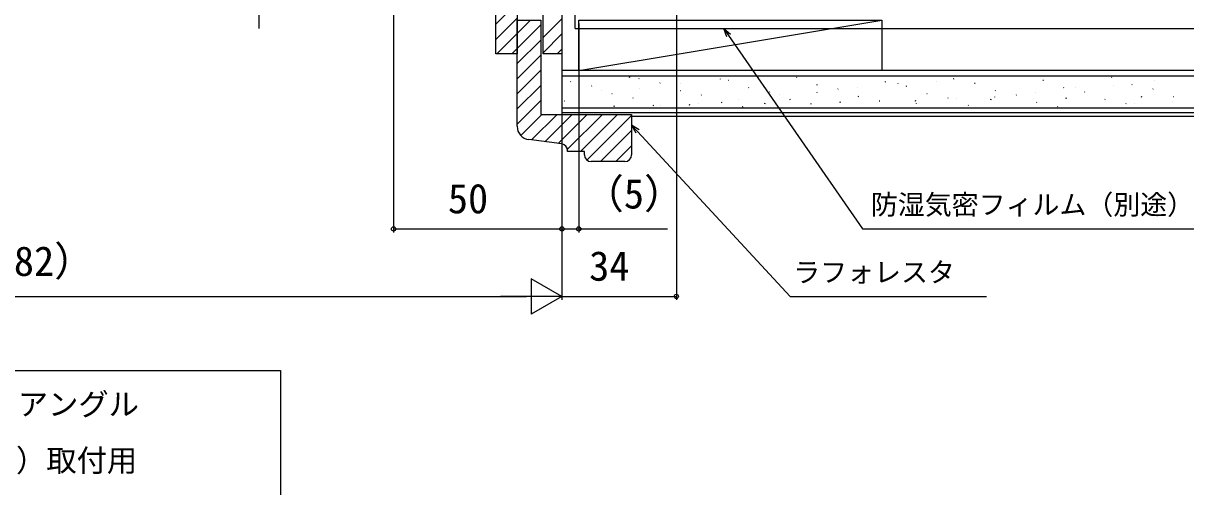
# Model space of a CAD drawing. Units: millimetres, scale not verified. Extents: x -525 to 525, y -783 to 779.
# Drawn here: x 1 to 346.3, y 62.9 to 200.5 of the extents above; entities that cross this region are included whole.
import ezdxf
from ezdxf.enums import TextEntityAlignment as Align

# ---------------------------------------------------------------- set-up
doc = ezdxf.new("R2010")
doc.units = ezdxf.units.MM
doc.header["$LTSCALE"] = 4
for name, color, linetype in [('0-1_USER1', 3, 'Continuous'), ('0-4_YKK_12', 2, 'Continuous'), ('0-7_YKK_D', 6, 'Continuous'), ('0-9_YSS_K', 3, 'Continuous')]:
    doc.layers.add(name, color=color, linetype=linetype)
doc.styles.add('ＭＳ ゴシック', font='')
doc.styles.get('ＭＳ ゴシック').set_extended_font_data('MS Gothic')

msp = doc.modelspace()

# ---------------------------------------------------------------- linework, layer by layer
at = {"layer": '0-4_YKK_12'}
msp.add_lwpolyline([(-54.998, 97.45), (77.375, 97.45), (77.375, -29.112), (-54.998, -29.112)], close=True, dxfattribs=at)
at = {"layer": '0-7_YKK_D'}
for p, q in [((195, 315.454), (195, 118.454)), ((111, 242.454), (111, 138.454)), ((161, 233.954), (161, 118.454)), ((161, 233.954), (161, 138.454)), ((161, 233.954), (161, 118.454)), ((166, 200.454), (166, 138.454)), ((161, 190.454), (161, 138.454)), ((111, 139.454), (161, 139.454)), ((161, 119.454), (151.907, 124.704)), ((151.907, 124.704), (151.907, 114.204)), ((-148.5, 119.454), (150.5, 119.454)), ((161, 119.454), (142.813, 119.454)), ((161, 119.454), (151.907, 114.204)), ((161, 119.454), (195, 119.454))]:
    msp.add_line(p, q, dxfattribs=at)
for points in [[(71, 258.954), (71, 233.454), (71, 198.949)], [(209.97, 196.487), (209.078, 198.972), (211.093, 197.266)], [(209.078, 198.972), (210.531, 196.877), (250.335, 139.454), (372.067, 139.454)], [(183.935, 168.888), (181.7, 170.293), (182.933, 167.959)], [(181.7, 170.293), (183.434, 168.423), (228.836, 119.454), (287.155, 119.454)], [(161, 139.454), (166, 139.454), (192.391, 139.454)]]:
    msp.add_lwpolyline(points, dxfattribs=at)
for centre in [(111, 139.454), (161, 139.454), (161, 139.454), (166, 139.454), (195, 119.454)]:
    msp.add_circle(centre, 0.637, dxfattribs=at)
at = {"layer": '0-9_YSS_K'}
for p, q in [((164.994, 198.968), (164.991, 233.454)), ((141.4, 200.203), (161, 219.803)), ((141.4, 195.712), (147.7, 202.012)), ((147.7, 197.522), (151.632, 201.454)), ((155.4, 196.242), (161, 201.842)), ((166, 186.454), (256, 201.454)), ((141.632, 191.454), (147.7, 197.522)), ((147.7, 193.032), (154.7, 200.032)), ((155.4, 191.752), (161, 197.352)), ((164.994, 198.968), (356.915, 198.986)), ((147.7, 188.542), (154.7, 195.542)), ((146.122, 191.454), (147.7, 193.032)), ((147.7, 184.052), (154.7, 191.052)), ((159.592, 191.454), (161, 192.862)), ((147.7, 179.562), (154.7, 186.562)), ((356.918, 186.454), (161, 186.454)), ((161, 184.954), (356.918, 184.954)), ((161.001, 186.454), (161.001, 173.954)), ((163.528, 183.135), (163.659, 183.207)), ((181.046, 184.408), (181.186, 184.673)), ((183.835, 184.008), (183.967, 184.08)), ((203.421, 184.796), (203.505, 184.954)), ((204.143, 184.881), (204.275, 184.952)), ((208.085, 183.948), (208.105, 183.97)), ((210.372, 183.583), (210.504, 183.655)), ((219.368, 184.502), (219.388, 184.525)), ((230.68, 184.456), (230.812, 184.528)), ((257.062, 183.127), (257.194, 183.198)), ((272.158, 183.231), (272.178, 183.253)), ((277.37, 183.999), (277.501, 184.071)), ((284.241, 184.68), (284.261, 184.702)), ((297.677, 184.872), (297.809, 184.944)), ((303.907, 183.575), (304.038, 183.647)), ((324.214, 184.448), (324.346, 184.52)), ((337.031, 183.408), (337.051, 183.43)), ((147.7, 175.072), (154.7, 182.072)), ((169.757, 181.838), (169.889, 181.91)), ((172.736, 180.608), (172.756, 180.63)), ((175.832, 179.635), (175.963, 179.707)), ((184.019, 181.163), (184.039, 181.185)), ((190.065, 182.71), (190.197, 182.782)), ((196.102, 182.611), (196.122, 182.633)), ((196.139, 180.508), (196.271, 180.58)), ((216.447, 181.381), (216.579, 181.453)), ((222.676, 180.084), (222.808, 180.156)), ((236.755, 182.254), (236.886, 182.326)), ((236.809, 179.891), (236.829, 179.914)), ((242.984, 180.957), (243.116, 181.028)), ((248.892, 181.34), (248.912, 181.362)), ((260.875, 182.676), (260.895, 182.699)), ((263.292, 181.829), (263.423, 181.901)), ((269.366, 179.627), (269.498, 179.699)), ((283.599, 182.702), (283.731, 182.774)), ((289.674, 180.5), (289.805, 180.572)), ((301.682, 180.068), (301.702, 180.091)), ((309.981, 181.373), (310.113, 181.445)), ((313.665, 181.405), (313.685, 181.427)), ((316.211, 180.075), (316.342, 180.147)), ((324.948, 181.96), (324.968, 181.982)), ((330.289, 182.245), (330.42, 182.317)), ((336.518, 180.948), (336.65, 181.02)), ((147.7, 170.582), (154.7, 177.582)), ((161.754, 177.465), (161.885, 177.537)), ((176.526, 175.854), (176.666, 176.119)), ((182.061, 178.338), (182.193, 178.41)), ((188.136, 176.136), (188.267, 176.208)), ((198.901, 176.242), (199.041, 176.507)), ((201.46, 176.551), (201.48, 176.574)), ((202.369, 179.211), (202.501, 179.283)), ((208.443, 177.009), (208.575, 177.081)), ((213.543, 178), (213.563, 178.022)), ((221.277, 176.63), (221.417, 176.896)), ((225.526, 179.337), (225.546, 179.359)), ((228.751, 177.881), (228.883, 177.953)), ((234.98, 176.584), (235.112, 176.656)), ((243.652, 177.019), (243.792, 177.284)), ((249.059, 178.754), (249.19, 178.826)), ((255.288, 177.457), (255.42, 177.529)), ((266.028, 177.407), (266.168, 177.672)), ((266.333, 176.728), (266.353, 176.751)), ((275.596, 178.33), (275.727, 178.402)), ((278.316, 178.065), (278.336, 178.087)), ((281.67, 176.127), (281.802, 176.199)), ((288.403, 177.795), (288.543, 178.061)), ((289.599, 178.62), (289.619, 178.642)), ((295.903, 179.203), (296.035, 179.275)), ((301.978, 177), (302.109, 177.072)), ((310.779, 178.184), (310.919, 178.449)), ((322.285, 177.873), (322.417, 177.945)), ((328.515, 176.576), (328.646, 176.648)), ((331.106, 176.794), (331.126, 176.816)), ((333.154, 178.572), (333.294, 178.837)), ((342.389, 177.348), (342.409, 177.371)), ((342.593, 178.746), (342.724, 178.818)), ((148.805, 167.196), (155.063, 173.454)), ((151.982, 165.883), (159.553, 173.454)), ((155.944, 165.355), (164.043, 173.454)), ((159.906, 164.827), (168.533, 173.454)), ((161, 175.454), (356.92, 175.454)), ((356.921, 173.954), (161, 173.954)), ((162.662, 163.093), (173.023, 173.454)), ((166.513, 162.454), (177.513, 173.454)), ((168.446, 159.896), (181.7, 173.151)), ((181.7, 172.954), (356.921, 172.954)), ((190.177, 175.997), (190.197, 176.019)), ((214.673, 175.711), (214.805, 175.783)), ((308.207, 175.703), (308.339, 175.775)), ((319.123, 175.457), (319.143, 175.479)), ((160.964, 164.685), (151.171, 165.991)), ((172.493, 159.454), (181.7, 168.661)), ((176.984, 159.454), (181.7, 164.17)), ((179.7, 159.454), (169.7, 159.454))]:
    msp.add_line(p, q, dxfattribs=at)
for points in [[(141.4, 191.454), (141.4, 233.454), (161, 233.454), (161, 191.454), (155.4, 191.454), (155.4, 206.454), (147.7, 206.454), (147.7, 191.454)], [(256, 201.454), (256, 186.454), (166, 186.454), (166, 201.454)]]:
    msp.add_lwpolyline(points, close=True, dxfattribs=at)
for points in [[(147.7, 169.956), (147.7, 201.454), (154.7, 201.454), (154.7, 173.454), (181.7, 173.454), (181.7, 161.454)], [(167.7, 161.454), (167.7, 162.454), (162.7, 162.454), (162.7, 162.703)]]:
    msp.add_lwpolyline(points, dxfattribs=at)
for centre, radius, start, end in [((151.7, 169.956), 4, 179.99999, 262.40536), ((160.7, 162.703), 2, 360, 82.40537), ((169.7, 161.454), 2, 180.00001, 269.99999), ((179.7, 161.454), 2, 270.00001, 359.99999)]:
    msp.add_arc(centre, radius, start, end, dxfattribs=at)

# ---------------------------------------------------------------- texts
at = {"layer": '0-1_USER1', "style": 'ＭＳ ゴシック'}
for s, p in [('室内額縁用アングル', (-45.624, 82.16)), ('(別売品）取付用', (-32.636, 65.472))]:
    msp.add_text(s, height=6.598, dxfattribs=at).set_placement(p, align=Align.BOTTOM_LEFT)
at = {"layer": '0-7_YKK_D', "style": 'ＭＳ ゴシック'}
for s, height, p in [('（5）', 8.798, (167.414, 142.886)), ('50', 8.798, (127.136, 141.454)), ('防湿気密フィルム（別途）', 5.865, (252.794, 141.999)), ('W（982）', 8.798, (-25.761, 122.886)), ('34', 8.798, (169.102, 121.454)), ('ラフォレスタ', 5.865, (229.725, 121.919))]:
    msp.add_text(s, height=height, dxfattribs=at).set_placement(p, align=Align.BOTTOM_LEFT)

doc.saveas('drawing.dxf')
